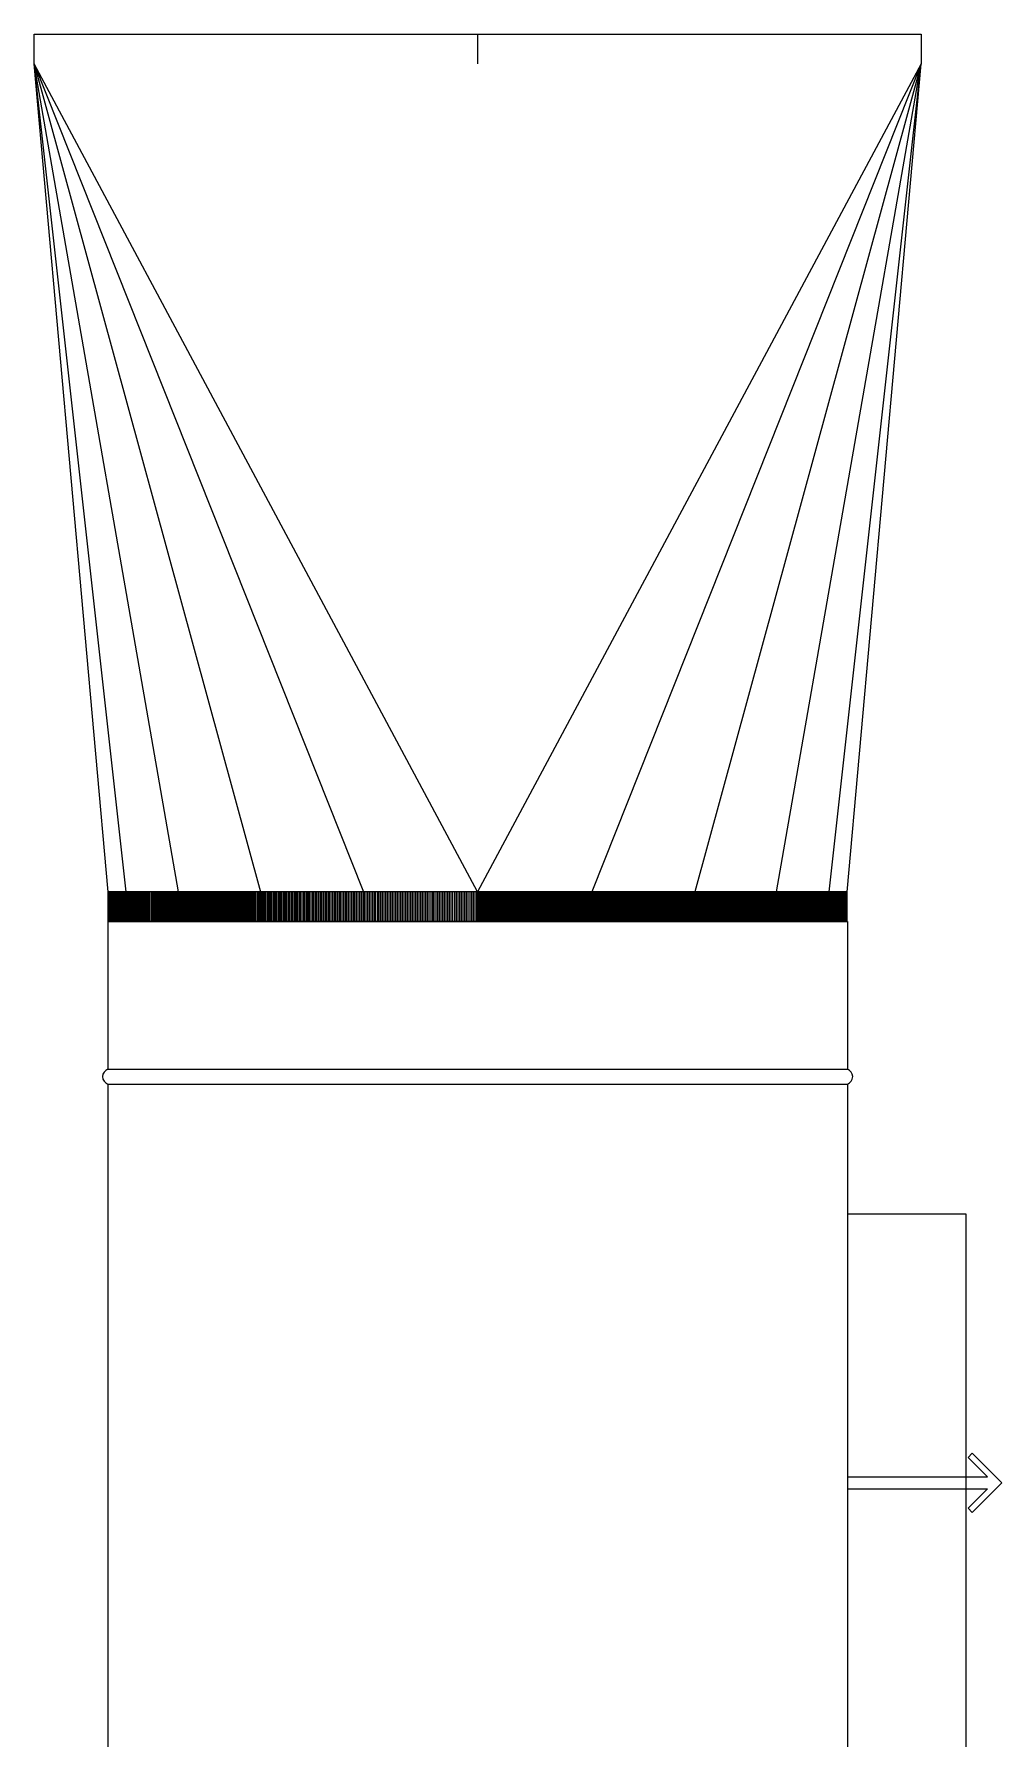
# Model space of a CAD drawing. Extents: x -57174 to 10055, y -18330 to 89882.
# Drawn here: x -36124 to -35796, y 71982 to 72559 of the extents above; entities that cross this region are included whole.
import ezdxf

# ---------------------------------------------------------------- set-up
doc = ezdxf.new("R2010")
doc.units = 0
doc.header["$LTSCALE"] = 50
doc.header["$MEASUREMENT"] = 0
doc.layers.get('0').update_dxf_attribs({"color": 8, "linetype": 'CONTINUOUS'})
doc.layers.add('CAV', color=150, linetype='CONTINUOUS')
doc.layers.add('SUPPLY', color=6, linetype='CONTINUOUS')

# ---------------------------------------------------------------- blocks, each defined once
blk = doc.blocks.new('CAV 250 DIA')
for p, q in [((0, 400), (0, 350)), ((0, 400), (250, 400)), ((250, 400), (250, 350)), ((0, 350), (250, 350)), ((0, 345), (0, 55)), ((0, 345), (250, 345)), ((250, 345), (250, 55)), ((250, 301.14), (290, 301.14)), ((290, 301.14), (290, 119.14)), ((290.79, 218.73), (292.2, 220.14)), ((292.2, 220.14), (302.2, 210.14)), ((290.79, 218.73), (297.37, 212.14)), ((250, 212.14), (297.37, 212.14)), ((250, 208.14), (297.37, 208.14)), ((297.37, 208.14), (290.79, 201.56)), ((302.2, 210.14), (292.2, 200.14)), ((290.79, 201.56), (292.2, 200.14)), ((250, 119.14), (290, 119.14)), ((0, 55), (250, 55)), ((0, 50), (0, 0)), ((0, 50), (250, 50)), ((0, 50), (250, 50)), ((250, 50), (250, 0)), ((0, 0), (250, 0))]:
    blk.add_line(p, q)
for centre, start, end in [((0.88, 347.5), 109.43656, 250.56344), ((249.12, 347.5), 289.43656, 70.56344), ((0.88, 52.5), 109.43656, 250.56344), ((249.12, 52.5), 289.43656, 70.56344)]:
    blk.add_arc(centre, 2.65, start, end)

msp = doc.modelspace()

# ---------------------------------------------------------------- linework, layer by layer
at = {"layer": 'SUPPLY', "lineweight": 0}
msp.add_line((-35848.78, 72258.83, 3560.88), (-36098.56, 72258.83, 3560.88), dxfattribs=at)
at = {"layer": 'SUPPLY', "lineweight": 0, "elevation": 3560.88, "flags": 128}
for points in [[(-35973.68, 72268.85), (-36123.56, 72548.81), (-36123.56, 72558.83), (-35823.77, 72558.83)], [(-35823.77, 72558.83), (-35823.77, 72548.81), (-35973.68, 72268.85)], [(-36074.71, 72268.85), (-36123.56, 72548.81), (-36012.25, 72268.85)], [(-36092.47, 72268.85), (-36123.56, 72548.81), (-36047.07, 72268.85)], [(-35848.78, 72268.85), (-36098.56, 72268.85), (-36123.56, 72548.81)], [(-35872.63, 72268.85), (-35823.77, 72548.81), (-35935.08, 72268.85)], [(-35854.86, 72268.85), (-35823.77, 72548.81), (-35900.26, 72268.85)], [(-35848.78, 72268.85), (-35823.77, 72548.81)], [(-36098.56, 72258.83), (-36098.56, 72268.85)], [(-36098.53, 72258.83), (-36098.53, 72268.85)], [(-36098.5, 72258.83), (-36098.5, 72268.85)], [(-36098.47, 72258.83), (-36098.47, 72268.85)], [(-36098.44, 72268.85), (-36098.44, 72258.83)], [(-36098.41, 72258.83), (-36098.41, 72268.85)], [(-36098.35, 72268.85), (-36098.35, 72258.83)], [(-36098.32, 72268.85), (-36098.32, 72258.83)], [(-36098.29, 72268.85), (-36098.29, 72258.83)], [(-36098.26, 72258.83), (-36098.26, 72268.85)], [(-36098.2, 72258.83), (-36098.2, 72268.85)], [(-36098.17, 72258.83), (-36098.17, 72268.85)], [(-36098.12, 72268.85), (-36098.12, 72258.83)], [(-36098.06, 72258.83), (-36098.06, 72268.85)], [(-36098.03, 72258.83), (-36098.03, 72268.85)], [(-36097.97, 72268.85), (-36097.97, 72258.83)], [(-36097.91, 72268.85), (-36097.91, 72258.83)], [(-36097.85, 72268.85), (-36097.85, 72258.83)], [(-36097.79, 72268.85), (-36097.79, 72258.83)], [(-36097.7, 72268.85), (-36097.7, 72258.83)], [(-36097.64, 72268.85), (-36097.64, 72258.83)], [(-36097.58, 72268.85), (-36097.58, 72258.83)], [(-36097.5, 72268.85), (-36097.5, 72258.83)], [(-36097.44, 72268.85), (-36097.44, 72258.83)], [(-36097.35, 72268.85), (-36097.35, 72258.83)], [(-36097.26, 72268.85), (-36097.26, 72258.83)], [(-36097.17, 72268.85), (-36097.17, 72258.83)], [(-36097.08, 72268.85), (-36097.08, 72258.83)], [(-36096.99, 72268.85), (-36096.99, 72258.83)], [(-36096.9, 72268.85), (-36096.9, 72258.83)], [(-36096.82, 72268.85), (-36096.82, 72258.83)], [(-36096.73, 72268.85), (-36096.73, 72258.83)], [(-36096.61, 72268.85), (-36096.61, 72258.83)], [(-36096.52, 72268.85), (-36096.52, 72258.83)], [(-36096.4, 72268.85), (-36096.4, 72258.83)], [(-36096.31, 72268.85), (-36096.31, 72258.83)], [(-36096.19, 72268.85), (-36096.19, 72258.83)], [(-36096.08, 72268.85), (-36096.08, 72258.83)], [(-36095.96, 72268.85), (-36095.96, 72258.83)], [(-36095.84, 72268.85), (-36095.84, 72258.83)], [(-36095.72, 72268.85), (-36095.72, 72258.83)], [(-36095.6, 72268.85), (-36095.6, 72258.83)], [(-36095.49, 72268.85), (-36095.49, 72258.83)], [(-36095.34, 72268.85), (-36095.34, 72258.83)], [(-36095.22, 72268.85), (-36095.22, 72258.83)], [(-36095.07, 72268.85), (-36095.07, 72258.83)], [(-36094.95, 72268.85), (-36094.95, 72258.83)], [(-36094.81, 72268.85), (-36094.81, 72258.83)], [(-36094.66, 72268.85), (-36094.66, 72258.83)], [(-36094.51, 72268.85), (-36094.51, 72258.83)], [(-36094.36, 72268.85), (-36094.36, 72258.83)], [(-36094.21, 72268.85), (-36094.21, 72258.83)], [(-36094.07, 72268.85), (-36094.07, 72258.83)], [(-36093.92, 72268.85), (-36093.92, 72258.83)], [(-36093.77, 72268.85), (-36093.77, 72258.83)], [(-36093.59, 72268.85), (-36093.59, 72258.83)], [(-36093.45, 72268.85), (-36093.45, 72258.83)], [(-36093.27, 72268.85), (-36093.27, 72258.83)], [(-36093.09, 72268.85), (-36093.09, 72258.83)], [(-36092.94, 72268.85), (-36092.94, 72258.83)], [(-36092.77, 72268.85), (-36092.77, 72258.83)], [(-36092.59, 72268.85), (-36092.59, 72258.83)], [(-36092.41, 72268.85), (-36092.41, 72258.83)], [(-36092.23, 72268.85), (-36092.23, 72258.83)], [(-36092.06, 72268.85), (-36092.06, 72258.83)], [(-36091.88, 72268.85), (-36091.88, 72258.83)], [(-36091.67, 72268.85), (-36091.67, 72258.83)], [(-36091.5, 72268.85), (-36091.5, 72258.83)], [(-36091.29, 72268.85), (-36091.29, 72258.83)], [(-36091.11, 72268.85), (-36091.11, 72258.83)], [(-36090.9, 72268.85), (-36090.9, 72258.83)], [(-36090.7, 72268.85), (-36090.7, 72258.83)], [(-36090.49, 72268.85), (-36090.49, 72258.83)], [(-36090.28, 72268.85), (-36090.28, 72258.83)], [(-36090.08, 72268.85), (-36090.08, 72258.83)], [(-36089.87, 72268.85), (-36089.87, 72258.83)], [(-36089.66, 72268.85), (-36089.66, 72258.83)], [(-36089.46, 72268.85), (-36089.46, 72258.83)], [(-36089.25, 72268.85), (-36089.25, 72258.83)], [(-36089.01, 72268.85), (-36089.01, 72258.83)], [(-36088.81, 72268.85), (-36088.81, 72258.83)], [(-36088.57, 72268.85), (-36088.57, 72258.83)], [(-36088.33, 72268.85), (-36088.33, 72258.83)], [(-36088.13, 72268.85), (-36088.13, 72258.83)], [(-36087.89, 72268.85), (-36087.89, 72258.83)], [(-36087.65, 72268.85), (-36087.65, 72258.83)], [(-36087.42, 72268.85), (-36087.42, 72258.83)], [(-36087.18, 72268.85), (-36087.18, 72258.83)], [(-36086.94, 72268.85), (-36086.94, 72258.83)], [(-36086.68, 72268.85), (-36086.68, 72258.83)], [(-36086.44, 72268.85), (-36086.44, 72258.83)], [(-36086.2, 72268.85), (-36086.2, 72258.83)], [(-36085.94, 72268.85), (-36085.94, 72258.83)], [(-36085.7, 72268.85), (-36085.7, 72258.83)], [(-36085.44, 72268.85), (-36085.44, 72258.83)], [(-36085.17, 72268.85), (-36085.17, 72258.83)], [(-36084.93, 72268.85), (-36084.93, 72258.83)], [(-36084.67, 72268.85), (-36084.67, 72258.83)], [(-36084.14, 72268.85), (-36084.14, 72258.83)], [(-36083.87, 72268.85), (-36083.87, 72258.83)], [(-36083.57, 72268.85), (-36083.57, 72258.83)], [(-36083.31, 72268.85), (-36083.31, 72258.83)], [(-36083.04, 72268.85), (-36083.04, 72258.83)], [(-36082.75, 72268.85), (-36082.75, 72258.83)], [(-36082.48, 72268.85), (-36082.48, 72258.83)], [(-36082.18, 72268.85), (-36082.18, 72258.83)], [(-36081.89, 72268.85), (-36081.89, 72258.83)], [(-36081.62, 72268.85), (-36081.62, 72258.83)], [(-36081.33, 72268.85), (-36081.33, 72258.83)], [(-36081.03, 72268.85), (-36081.03, 72258.83)], [(-36080.74, 72268.85), (-36080.74, 72258.83)], [(-36080.44, 72268.85), (-36080.44, 72258.83)], [(-36080.15, 72268.85), (-36080.15, 72258.83)], [(-36079.85, 72268.85), (-36079.85, 72258.83)], [(-36079.52, 72268.85), (-36079.52, 72258.83)], [(-36079.23, 72268.85), (-36079.23, 72258.83)], [(-36078.9, 72268.85), (-36078.9, 72258.83)], [(-36078.61, 72268.85), (-36078.61, 72258.83)], [(-36078.28, 72268.85), (-36078.28, 72258.83)], [(-36077.99, 72268.85), (-36077.99, 72258.83)], [(-36077.66, 72268.85), (-36077.66, 72258.83)], [(-36077.34, 72268.85), (-36077.34, 72258.83)], [(-36077.01, 72268.85), (-36077.01, 72258.83)], [(-36076.69, 72268.85), (-36076.69, 72258.83)], [(-36076.36, 72268.85), (-36076.36, 72258.83)], [(-36076.04, 72268.85), (-36076.04, 72258.83)], [(-36075.71, 72268.85), (-36075.71, 72258.83)], [(-36075.39, 72268.85), (-36075.39, 72258.83)], [(-36075.03, 72268.85), (-36075.03, 72258.83)], [(-36074.71, 72268.85), (-36074.71, 72258.83)], [(-36074.38, 72268.85), (-36074.38, 72258.83)], [(-36074.03, 72268.85), (-36074.03, 72258.83)], [(-36073.67, 72268.85), (-36073.67, 72258.83)], [(-36073.35, 72268.85), (-36073.35, 72258.83)], [(-36072.99, 72268.85), (-36072.99, 72258.83)], [(-36072.64, 72268.85), (-36072.64, 72258.83)], [(-36072.28, 72268.85), (-36072.28, 72258.83)], [(-36071.93, 72268.85), (-36071.93, 72258.83)], [(-36071.57, 72268.85), (-36071.57, 72258.83)], [(-36071.22, 72268.85), (-36071.22, 72258.83)], [(-36070.86, 72268.85), (-36070.86, 72258.83)], [(-36070.51, 72268.85), (-36070.51, 72258.83)], [(-36070.13, 72268.85), (-36070.13, 72258.83)], [(-36069.77, 72268.85), (-36069.77, 72258.83)], [(-36069.39, 72268.85), (-36069.39, 72258.83)], [(-36069.03, 72268.85), (-36069.03, 72258.83)], [(-36068.65, 72268.85), (-36068.65, 72258.83)], [(-36068.29, 72268.85), (-36068.29, 72258.83)], [(-36067.91, 72268.85), (-36067.91, 72258.83)], [(-36067.52, 72268.85), (-36067.52, 72258.83)], [(-36067.14, 72268.85), (-36067.14, 72258.83)], [(-36066.76, 72268.85), (-36066.76, 72258.83)], [(-36066.37, 72268.85), (-36066.37, 72258.83)], [(-36065.99, 72268.85), (-36065.99, 72258.83)], [(-36065.6, 72268.85), (-36065.6, 72258.83)], [(-36065.22, 72268.85), (-36065.22, 72258.83)], [(-36064.83, 72268.85), (-36064.83, 72258.83)], [(-36064.42, 72268.85), (-36064.42, 72258.83)], [(-36064.04, 72268.85), (-36064.04, 72258.83)], [(-36063.62, 72268.85), (-36063.62, 72258.83)], [(-36063.24, 72268.85), (-36063.24, 72258.83)], [(-36062.83, 72268.85), (-36062.83, 72258.83)], [(-36062.44, 72268.85), (-36062.44, 72258.83)], [(-36062.03, 72268.85), (-36062.03, 72258.83)], [(-36061.61, 72268.85), (-36061.61, 72258.83)], [(-36061.2, 72268.85), (-36061.2, 72258.83)], [(-36060.79, 72268.85), (-36060.79, 72258.83)], [(-36060.37, 72268.85), (-36060.37, 72258.83)], [(-36059.96, 72268.85), (-36059.96, 72258.83)], [(-36059.54, 72268.85), (-36059.54, 72258.83)], [(-36059.13, 72268.85), (-36059.13, 72258.83)], [(-36058.72, 72268.85), (-36058.72, 72258.83)], [(-36058.3, 72268.85), (-36058.3, 72258.83)], [(-36057.86, 72268.85), (-36057.86, 72258.83)], [(-36057.45, 72268.85), (-36057.45, 72258.83)], [(-36057, 72268.85), (-36057, 72258.83)], [(-36056.59, 72268.85), (-36056.59, 72258.83)], [(-36056.15, 72268.85), (-36056.15, 72258.83)], [(-36055.73, 72268.85), (-36055.73, 72258.83)], [(-36055.29, 72268.85), (-36055.29, 72258.83)], [(-36054.84, 72268.85), (-36054.84, 72258.83)], [(-36054.4, 72268.85), (-36054.4, 72258.83)], [(-36053.96, 72268.85), (-36053.96, 72258.83)], [(-36053.54, 72268.85), (-36053.54, 72258.83)], [(-36053.1, 72268.85), (-36053.1, 72258.83)], [(-36052.63, 72268.85), (-36052.63, 72258.83)], [(-36052.18, 72268.85), (-36052.18, 72258.83)], [(-36051.74, 72268.85), (-36051.74, 72258.83)], [(-36051.3, 72268.85), (-36051.3, 72258.83)], [(-36050.85, 72268.85), (-36050.85, 72258.83)], [(-36050.38, 72268.85), (-36050.38, 72258.83)], [(-36049.94, 72268.85), (-36049.94, 72258.83)], [(-36049.5, 72268.85), (-36049.5, 72258.83)], [(-36049.02, 72268.85), (-36049.02, 72258.83)], [(-36048.58, 72268.85), (-36048.58, 72258.83)], [(-36048.11, 72268.85), (-36048.11, 72258.83)], [(-36047.63, 72268.85), (-36047.63, 72258.83)], [(-36047.19, 72268.85), (-36047.19, 72258.83)], [(-36046.72, 72268.85), (-36046.72, 72258.83)], [(-36046.24, 72268.85), (-36046.24, 72258.83)], [(-36045.77, 72268.85), (-36045.77, 72258.83)], [(-36045.3, 72268.85), (-36045.3, 72258.83)], [(-36044.83, 72268.85), (-36044.83, 72258.83)], [(-36044.35, 72268.85), (-36044.35, 72258.83)], [(-36043.88, 72268.85), (-36043.88, 72258.83)], [(-36043.41, 72268.85), (-36043.41, 72258.83)], [(-36042.93, 72268.85), (-36042.93, 72258.83)], [(-36042.46, 72268.85), (-36042.46, 72258.83)], [(-36041.96, 72268.85), (-36041.96, 72258.83)], [(-36041.49, 72268.85), (-36041.49, 72258.83)], [(-36041.01, 72268.85), (-36041.01, 72258.83)], [(-36040.51, 72268.85), (-36040.51, 72258.83)], [(-36040.04, 72268.85), (-36040.04, 72258.83)], [(-36039.53, 72268.85), (-36039.53, 72258.83)], [(-36039.06, 72268.85), (-36039.06, 72258.83)], [(-36038.56, 72268.85), (-36038.56, 72258.83)], [(-36038.09, 72268.85), (-36038.09, 72258.83)], [(-36037.58, 72268.85), (-36037.58, 72258.83)], [(-36037.08, 72268.85), (-36037.08, 72258.83)], [(-36036.58, 72268.85), (-36036.58, 72258.83)], [(-36036.11, 72268.85), (-36036.11, 72258.83)], [(-36035.6, 72268.85), (-36035.6, 72258.83)], [(-36035.1, 72268.85), (-36035.1, 72258.83)], [(-36034.6, 72268.85), (-36034.6, 72258.83)], [(-36034.1, 72268.85), (-36034.1, 72258.83)], [(-36033.59, 72268.85), (-36033.59, 72258.83)], [(-36033.09, 72268.85), (-36033.09, 72258.83)], [(-36032.56, 72268.85), (-36032.56, 72258.83)], [(-36032.06, 72268.85), (-36032.06, 72258.83)], [(-36031.55, 72268.85), (-36031.55, 72258.83)], [(-36031.05, 72268.85), (-36031.05, 72258.83)], [(-36030.55, 72268.85), (-36030.55, 72258.83)], [(-36030.02, 72268.85), (-36030.02, 72258.83)], [(-36029.51, 72268.85), (-36029.51, 72258.83)], [(-36028.98, 72268.85), (-36028.98, 72258.83)], [(-36028.48, 72268.85), (-36028.48, 72258.83)], [(-36027.95, 72268.85), (-36027.95, 72258.83)], [(-36027.45, 72268.85), (-36027.45, 72258.83)], [(-36026.91, 72268.85), (-36026.91, 72258.83)], [(-36026.41, 72268.85), (-36026.41, 72258.83)], [(-36025.88, 72268.85), (-36025.88, 72258.83)], [(-36025.35, 72268.85), (-36025.35, 72258.83)], [(-36024.84, 72268.85), (-36024.84, 72258.83)], [(-36024.31, 72268.85), (-36024.31, 72258.83)], [(-36023.78, 72268.85), (-36023.78, 72258.83)], [(-36023.25, 72268.85), (-36023.25, 72258.83)], [(-36022.72, 72268.85), (-36022.72, 72258.83)], [(-36022.18, 72268.85), (-36022.18, 72258.83)], [(-36021.65, 72268.85), (-36021.65, 72258.83)], [(-36021.12, 72268.85), (-36021.12, 72258.83)], [(-36020.59, 72268.85), (-36020.59, 72258.83)], [(-36020.06, 72268.85), (-36020.06, 72258.83)], [(-36019.52, 72268.85), (-36019.52, 72258.83)], [(-36018.99, 72268.85), (-36018.99, 72258.83)], [(-36018.46, 72268.85), (-36018.46, 72258.83)], [(-36017.93, 72268.85), (-36017.93, 72258.83)], [(-36017.4, 72268.85), (-36017.4, 72258.83)], [(-36016.83, 72268.85), (-36016.83, 72258.83)], [(-36016.3, 72268.85), (-36016.3, 72258.83)], [(-36015.77, 72268.85), (-36015.77, 72258.83)], [(-36015.24, 72268.85), (-36015.24, 72258.83)], [(-36014.68, 72268.85), (-36014.68, 72258.83)], [(-36014.15, 72268.85), (-36014.15, 72258.83)], [(-36013.58, 72268.85), (-36013.58, 72258.83)], [(-36013.05, 72268.85), (-36013.05, 72258.83)], [(-36012.49, 72268.85), (-36012.49, 72258.83)], [(-36011.96, 72268.85), (-36011.96, 72258.83)], [(-36011.4, 72268.85), (-36011.4, 72258.83)], [(-36010.86, 72268.85), (-36010.86, 72258.83)], [(-36010.3, 72268.85), (-36010.3, 72258.83)], [(-36009.77, 72268.85), (-36009.77, 72258.83)], [(-36009.21, 72268.85), (-36009.21, 72258.83)], [(-36008.65, 72268.85), (-36008.65, 72258.83)], [(-36008.12, 72268.85), (-36008.12, 72258.83)], [(-36007.55, 72268.85), (-36007.55, 72258.83)], [(-36006.99, 72268.85), (-36006.99, 72258.83)], [(-36006.43, 72268.85), (-36006.43, 72258.83)], [(-36005.9, 72268.85), (-36005.9, 72258.83)], [(-36005.34, 72268.85), (-36005.34, 72258.83)], [(-36004.78, 72268.85), (-36004.78, 72258.83)], [(-36004.21, 72268.85), (-36004.21, 72258.83)], [(-36003.65, 72268.85), (-36003.65, 72258.83)], [(-36003.09, 72268.85), (-36003.09, 72258.83)], [(-36002.53, 72268.85), (-36002.53, 72258.83)], [(-36001.97, 72268.85), (-36001.97, 72258.83)], [(-36001.44, 72268.85), (-36001.44, 72258.83)], [(-36000.87, 72268.85), (-36000.87, 72258.83)], [(-36000.31, 72268.85), (-36000.31, 72258.83)], [(-35999.75, 72268.85), (-35999.75, 72258.83)], [(-35999.16, 72268.85), (-35999.16, 72258.83)], [(-35998.6, 72268.85), (-35998.6, 72258.83)], [(-35998.04, 72268.85), (-35998.04, 72258.83)], [(-35997.48, 72268.85), (-35997.48, 72258.83)], [(-35996.91, 72268.85), (-35996.91, 72258.83)], [(-35996.35, 72268.85), (-35996.35, 72258.83)], [(-35995.79, 72268.85), (-35995.79, 72258.83)], [(-35995.23, 72268.85), (-35995.23, 72258.83)], [(-35994.67, 72268.85), (-35994.67, 72258.83)], [(-35994.08, 72268.85), (-35994.08, 72258.83)], [(-35993.51, 72268.85), (-35993.51, 72258.83)], [(-35992.95, 72268.85), (-35992.95, 72258.83)], [(-35992.39, 72268.85), (-35992.39, 72258.83)], [(-35991.8, 72268.85), (-35991.8, 72258.83)], [(-35991.24, 72268.85), (-35991.24, 72258.83)], [(-35990.68, 72268.85), (-35990.68, 72258.83)], [(-35990.12, 72268.85), (-35990.12, 72258.83)], [(-35989.52, 72268.85), (-35989.52, 72258.83)], [(-35988.96, 72268.85), (-35988.96, 72258.83)], [(-35988.4, 72268.85), (-35988.4, 72258.83)], [(-35987.81, 72268.85), (-35987.81, 72258.83)], [(-35987.25, 72268.85), (-35987.25, 72258.83)], [(-35986.69, 72268.85), (-35986.69, 72258.83)], [(-35986.1, 72268.85), (-35986.1, 72258.83)], [(-35985.53, 72268.85), (-35985.53, 72258.83)], [(-35984.97, 72268.85), (-35984.97, 72258.83)], [(-35984.38, 72268.85), (-35984.38, 72258.83)], [(-35983.82, 72268.85), (-35983.82, 72258.83)], [(-35983.23, 72268.85), (-35983.23, 72258.83)], [(-35982.67, 72268.85), (-35982.67, 72258.83)], [(-35982.11, 72268.85), (-35982.11, 72258.83)], [(-35981.51, 72268.85), (-35981.51, 72258.83)], [(-35980.95, 72268.85), (-35980.95, 72258.83)], [(-35980.36, 72268.85), (-35980.36, 72258.83)], [(-35979.8, 72268.85), (-35979.8, 72258.83)], [(-35979.24, 72268.85), (-35979.24, 72258.83)], [(-35978.65, 72268.85), (-35978.65, 72258.83)], [(-35978.09, 72268.85), (-35978.09, 72258.83)], [(-35977.5, 72268.85), (-35977.5, 72258.83)], [(-35976.93, 72268.85), (-35976.93, 72258.83)], [(-35976.34, 72268.85), (-35976.34, 72258.83)], [(-35975.78, 72268.85), (-35975.78, 72258.83)], [(-35975.19, 72268.85), (-35975.19, 72258.83)], [(-35974.63, 72268.85), (-35974.63, 72258.83)], [(-35974.04, 72268.85), (-35974.04, 72258.83)], [(-35973.68, 72268.85), (-35973.68, 72258.83)], [(-35973.48, 72268.85), (-35973.48, 72258.83)], [(-35973.09, 72268.85), (-35973.09, 72258.83)], [(-35972.91, 72268.85), (-35972.91, 72258.83)], [(-35972.53, 72268.85), (-35972.53, 72258.83)], [(-35972.32, 72268.85), (-35972.32, 72258.83)], [(-35971.94, 72268.85), (-35971.94, 72258.83)], [(-35971.76, 72268.85), (-35971.76, 72258.83)], [(-35971.38, 72268.85), (-35971.38, 72258.83)], [(-35971.17, 72268.85), (-35971.17, 72258.83)], [(-35970.79, 72268.85), (-35970.79, 72258.83)], [(-35970.61, 72268.85), (-35970.61, 72258.83)], [(-35970.22, 72268.85), (-35970.22, 72258.83)], [(-35970.02, 72268.85), (-35970.02, 72258.83)], [(-35969.63, 72268.85), (-35969.63, 72258.83)], [(-35969.46, 72268.85), (-35969.46, 72258.83)], [(-35969.07, 72268.85), (-35969.07, 72258.83)], [(-35968.86, 72268.85), (-35968.86, 72258.83)], [(-35968.48, 72268.85), (-35968.48, 72258.83)], [(-35968.3, 72268.85), (-35968.3, 72258.83)], [(-35967.92, 72268.85), (-35967.92, 72258.83)], [(-35967.74, 72268.85), (-35967.74, 72258.83)], [(-35967.36, 72268.85), (-35967.36, 72258.83)], [(-35967.15, 72268.85), (-35967.15, 72258.83)], [(-35966.77, 72268.85), (-35966.77, 72258.83)], [(-35966.59, 72268.85), (-35966.59, 72258.83)], [(-35966.2, 72268.85), (-35966.2, 72258.83)], [(-35966, 72268.85), (-35966, 72258.83)], [(-35965.61, 72268.85), (-35965.61, 72258.83)], [(-35965.44, 72268.85), (-35965.44, 72258.83)], [(-35965.05, 72268.85), (-35965.05, 72258.83)], [(-35964.84, 72268.85), (-35964.84, 72258.83)], [(-35964.46, 72268.85), (-35964.46, 72258.83)], [(-35964.28, 72268.85), (-35964.28, 72258.83)], [(-35963.9, 72268.85), (-35963.9, 72258.83)], [(-35963.72, 72268.85), (-35963.72, 72258.83)], [(-35963.34, 72268.85), (-35963.34, 72258.83)], [(-35963.13, 72268.85), (-35963.13, 72258.83)], [(-35962.75, 72268.85), (-35962.75, 72258.83)], [(-35962.57, 72268.85), (-35962.57, 72258.83)], [(-35962.18, 72268.85), (-35962.18, 72258.83)], [(-35961.98, 72268.85), (-35961.98, 72258.83)], [(-35961.62, 72268.85), (-35961.62, 72258.83)], [(-35961.42, 72268.85), (-35961.42, 72258.83)], [(-35961.03, 72268.85), (-35961.03, 72258.83)], [(-35960.85, 72268.85), (-35960.85, 72258.83)], [(-35960.47, 72268.85), (-35960.47, 72258.83)], [(-35960.26, 72268.85), (-35960.26, 72258.83)], [(-35959.88, 72268.85), (-35959.88, 72258.83)], [(-35959.7, 72268.85), (-35959.7, 72258.83)], [(-35959.32, 72268.85), (-35959.32, 72258.83)], [(-35959.14, 72268.85), (-35959.14, 72258.83)], [(-35958.76, 72268.85), (-35958.76, 72258.83)], [(-35958.55, 72268.85), (-35958.55, 72258.83)], [(-35958.19, 72268.85), (-35958.19, 72258.83)], [(-35957.99, 72268.85), (-35957.99, 72258.83)], [(-35957.6, 72268.85), (-35957.6, 72258.83)], [(-35957.43, 72268.85), (-35957.43, 72258.83)], [(-35957.04, 72268.85), (-35957.04, 72258.83)], [(-35956.83, 72268.85), (-35956.83, 72258.83)], [(-35956.48, 72268.85), (-35956.48, 72258.83)], [(-35956.27, 72268.85), (-35956.27, 72258.83)], [(-35955.89, 72268.85), (-35955.89, 72258.83)], [(-35955.71, 72268.85), (-35955.71, 72258.83)], [(-35955.33, 72268.85), (-35955.33, 72258.83)], [(-35955.15, 72268.85), (-35955.15, 72258.83)], [(-35954.77, 72268.85), (-35954.77, 72258.83)], [(-35954.56, 72268.85), (-35954.56, 72258.83)], [(-35954.2, 72268.85), (-35954.2, 72258.83)], [(-35954, 72268.85), (-35954, 72258.83)], [(-35953.61, 72268.85), (-35953.61, 72258.83)], [(-35953.44, 72268.85), (-35953.44, 72258.83)], [(-35953.05, 72268.85), (-35953.05, 72258.83)], [(-35952.87, 72268.85), (-35952.87, 72258.83)], [(-35952.49, 72268.85), (-35952.49, 72258.83)], [(-35952.31, 72268.85), (-35952.31, 72258.83)], [(-35951.93, 72268.85), (-35951.93, 72258.83)], [(-35951.75, 72268.85), (-35951.75, 72258.83)], [(-35951.37, 72268.85), (-35951.37, 72258.83)], [(-35951.16, 72268.85), (-35951.16, 72258.83)], [(-35950.81, 72268.85), (-35950.81, 72258.83)], [(-35950.6, 72268.85), (-35950.6, 72258.83)], [(-35950.21, 72268.85), (-35950.21, 72258.83)], [(-35950.04, 72268.85), (-35950.04, 72258.83)], [(-35949.65, 72268.85), (-35949.65, 72258.83)], [(-35949.48, 72268.85), (-35949.48, 72258.83)], [(-35949.09, 72268.85), (-35949.09, 72258.83)], [(-35948.91, 72268.85), (-35948.91, 72258.83)], [(-35948.53, 72268.85), (-35948.53, 72258.83)], [(-35948.35, 72268.85), (-35948.35, 72258.83)], [(-35947.97, 72268.85), (-35947.97, 72258.83)], [(-35947.79, 72268.85), (-35947.79, 72258.83)], [(-35947.41, 72268.85), (-35947.41, 72258.83)], [(-35947.23, 72268.85), (-35947.23, 72258.83)], [(-35946.84, 72268.85), (-35946.84, 72258.83)], [(-35946.67, 72268.85), (-35946.67, 72258.83)], [(-35946.28, 72268.85), (-35946.28, 72258.83)], [(-35946.11, 72268.85), (-35946.11, 72258.83)], [(-35945.72, 72268.85), (-35945.72, 72258.83)], [(-35945.54, 72268.85), (-35945.54, 72258.83)], [(-35945.16, 72268.85), (-35945.16, 72258.83)], [(-35944.98, 72268.85), (-35944.98, 72258.83)], [(-35944.6, 72268.85), (-35944.6, 72258.83)], [(-35944.42, 72268.85), (-35944.42, 72258.83)], [(-35944.04, 72268.85), (-35944.04, 72258.83)], [(-35943.86, 72268.85), (-35943.86, 72258.83)], [(-35943.48, 72268.85), (-35943.48, 72258.83)], [(-35943.3, 72268.85), (-35943.3, 72258.83)], [(-35942.94, 72268.85), (-35942.94, 72258.83)], [(-35942.74, 72268.85), (-35942.74, 72258.83)], [(-35942.38, 72268.85), (-35942.38, 72258.83)], [(-35942.17, 72268.85), (-35942.17, 72258.83)], [(-35941.82, 72268.85), (-35941.82, 72258.83)], [(-35941.64, 72268.85), (-35941.64, 72258.83)], [(-35941.26, 72268.85), (-35941.26, 72258.83)], [(-35941.08, 72268.85), (-35941.08, 72258.83)], [(-35940.7, 72268.85), (-35940.7, 72258.83)], [(-35940.52, 72268.85), (-35940.52, 72258.83)], [(-35940.16, 72268.85), (-35940.16, 72258.83)], [(-35939.96, 72268.85), (-35939.96, 72258.83)], [(-35939.6, 72268.85), (-35939.6, 72258.83)], [(-35939.43, 72268.85), (-35939.43, 72258.83)], [(-35939.04, 72268.85), (-35939.04, 72258.83)], [(-35938.86, 72268.85), (-35938.86, 72258.83)], [(-35938.48, 72268.85), (-35938.48, 72258.83)], [(-35938.3, 72268.85), (-35938.3, 72258.83)], [(-35937.95, 72268.85), (-35937.95, 72258.83)], [(-35937.77, 72268.85), (-35937.77, 72258.83)], [(-35937.39, 72268.85), (-35937.39, 72258.83)], [(-35937.21, 72268.85), (-35937.21, 72258.83)], [(-35936.85, 72268.85), (-35936.85, 72258.83)], [(-35936.65, 72268.85), (-35936.65, 72258.83)], [(-35936.29, 72268.85), (-35936.29, 72258.83)], [(-35936.12, 72268.85), (-35936.12, 72258.83)], [(-35935.73, 72268.85), (-35935.73, 72258.83)], [(-35935.55, 72268.85), (-35935.55, 72258.83)], [(-35935.2, 72268.85), (-35935.2, 72258.83)], [(-35935.02, 72268.85), (-35935.02, 72258.83)], [(-35934.64, 72268.85), (-35934.64, 72258.83)], [(-35934.46, 72268.85), (-35934.46, 72258.83)], [(-35934.11, 72268.85), (-35934.11, 72258.83)], [(-35933.93, 72268.85), (-35933.93, 72258.83)], [(-35933.57, 72268.85), (-35933.57, 72258.83)], [(-35933.37, 72268.85), (-35933.37, 72258.83)], [(-35933.01, 72268.85), (-35933.01, 72258.83)], [(-35932.83, 72268.85), (-35932.83, 72258.83)], [(-35932.48, 72268.85), (-35932.48, 72258.83)], [(-35932.3, 72268.85), (-35932.3, 72258.83)], [(-35931.92, 72268.85), (-35931.92, 72258.83)], [(-35931.74, 72268.85), (-35931.74, 72258.83)], [(-35931.39, 72268.85), (-35931.39, 72258.83)], [(-35931.21, 72268.85), (-35931.21, 72258.83)], [(-35930.85, 72268.85), (-35930.85, 72258.83)], [(-35930.68, 72268.85), (-35930.68, 72258.83)], [(-35930.29, 72268.85), (-35930.29, 72258.83)], [(-35930.12, 72268.85), (-35930.12, 72258.83)], [(-35929.76, 72268.85), (-35929.76, 72258.83)], [(-35929.58, 72268.85), (-35929.58, 72258.83)], [(-35929.23, 72268.85), (-35929.23, 72258.83)], [(-35929.05, 72268.85), (-35929.05, 72258.83)], [(-35928.7, 72268.85), (-35928.7, 72258.83)], [(-35928.52, 72268.85), (-35928.52, 72258.83)], [(-35928.16, 72268.85), (-35928.16, 72258.83)], [(-35927.99, 72268.85), (-35927.99, 72258.83)], [(-35927.63, 72268.85), (-35927.63, 72258.83)], [(-35927.46, 72268.85), (-35927.46, 72258.83)], [(-35927.1, 72268.85), (-35927.1, 72258.83)], [(-35926.92, 72268.85), (-35926.92, 72258.83)], [(-35926.57, 72268.85), (-35926.57, 72258.83)], [(-35926.39, 72268.85), (-35926.39, 72258.83)], [(-35926.04, 72268.85), (-35926.04, 72258.83)], [(-35925.86, 72268.85), (-35925.86, 72258.83)], [(-35925.5, 72268.85), (-35925.5, 72258.83)], [(-35925.33, 72268.85), (-35925.33, 72258.83)], [(-35924.97, 72268.85), (-35924.97, 72258.83)], [(-35924.8, 72268.85), (-35924.8, 72258.83)], [(-35924.44, 72268.85), (-35924.44, 72258.83)], [(-35924.26, 72268.85), (-35924.26, 72258.83)], [(-35923.91, 72268.85), (-35923.91, 72258.83)], [(-35923.73, 72268.85), (-35923.73, 72258.83)], [(-35923.38, 72268.85), (-35923.38, 72258.83)], [(-35923.2, 72268.85), (-35923.2, 72258.83)], [(-35922.84, 72268.85), (-35922.84, 72258.83)], [(-35922.67, 72268.85), (-35922.67, 72258.83)], [(-35922.34, 72268.85), (-35922.34, 72258.83)], [(-35922.16, 72268.85), (-35922.16, 72258.83)], [(-35921.81, 72268.85), (-35921.81, 72258.83)], [(-35921.63, 72268.85), (-35921.63, 72258.83)], [(-35921.28, 72268.85), (-35921.28, 72258.83)], [(-35921.1, 72268.85), (-35921.1, 72258.83)], [(-35920.75, 72268.85), (-35920.75, 72258.83)], [(-35920.6, 72268.85), (-35920.6, 72258.83)], [(-35920.24, 72268.85), (-35920.24, 72258.83)], [(-35920.07, 72268.85), (-35920.07, 72258.83)], [(-35919.71, 72268.85), (-35919.71, 72258.83)], [(-35919.53, 72268.85), (-35919.53, 72258.83)], [(-35919.21, 72268.85), (-35919.21, 72258.83)], [(-35919.03, 72268.85), (-35919.03, 72258.83)], [(-35918.68, 72268.85), (-35918.68, 72258.83)], [(-35918.5, 72268.85), (-35918.5, 72258.83)], [(-35918.17, 72268.85), (-35918.17, 72258.83)], [(-35918, 72268.85), (-35918, 72258.83)], [(-35917.64, 72268.85), (-35917.64, 72258.83)], [(-35917.5, 72268.85), (-35917.5, 72258.83)], [(-35917.14, 72268.85), (-35917.14, 72258.83)], [(-35916.96, 72268.85), (-35916.96, 72258.83)], [(-35916.64, 72268.85), (-35916.64, 72258.83)], [(-35916.46, 72268.85), (-35916.46, 72258.83)], [(-35916.11, 72268.85), (-35916.11, 72258.83)], [(-35915.96, 72268.85), (-35915.96, 72258.83)], [(-35915.6, 72268.85), (-35915.6, 72258.83)], [(-35915.43, 72268.85), (-35915.43, 72258.83)], [(-35915.1, 72268.85), (-35915.1, 72258.83)], [(-35914.92, 72268.85), (-35914.92, 72258.83)], [(-35914.6, 72268.85), (-35914.6, 72258.83)], [(-35914.42, 72268.85), (-35914.42, 72258.83)], [(-35914.1, 72268.85), (-35914.1, 72258.83)], [(-35913.92, 72268.85), (-35913.92, 72258.83)], [(-35913.59, 72268.85), (-35913.59, 72258.83)], [(-35913.42, 72268.85), (-35913.42, 72258.83)], [(-35913.09, 72268.85), (-35913.09, 72258.83)], [(-35912.91, 72268.85), (-35912.91, 72258.83)], [(-35912.59, 72268.85), (-35912.59, 72258.83)], [(-35912.41, 72268.85), (-35912.41, 72258.83)], [(-35912.09, 72268.85), (-35912.09, 72258.83)], [(-35911.91, 72268.85), (-35911.91, 72258.83)], [(-35911.58, 72268.85), (-35911.58, 72258.83)], [(-35911.41, 72268.85), (-35911.41, 72258.83)], [(-35911.08, 72268.85), (-35911.08, 72258.83)], [(-35910.9, 72268.85), (-35910.9, 72258.83)], [(-35910.58, 72268.85), (-35910.58, 72258.83)], [(-35910.4, 72268.85), (-35910.4, 72258.83)], [(-35910.08, 72268.85), (-35910.08, 72258.83)], [(-35909.93, 72268.85), (-35909.93, 72258.83)], [(-35909.6, 72268.85), (-35909.6, 72258.83)], [(-35909.43, 72268.85), (-35909.43, 72258.83)], [(-35909.1, 72268.85), (-35909.1, 72258.83)], [(-35908.92, 72268.85), (-35908.92, 72258.83)], [(-35908.6, 72268.85), (-35908.6, 72258.83)], [(-35908.45, 72268.85), (-35908.45, 72258.83)], [(-35908.13, 72268.85), (-35908.13, 72258.83)], [(-35907.95, 72268.85), (-35907.95, 72258.83)], [(-35907.62, 72268.85), (-35907.62, 72258.83)], [(-35907.48, 72268.85), (-35907.48, 72258.83)], [(-35907.15, 72268.85), (-35907.15, 72258.83)], [(-35906.97, 72268.85), (-35906.97, 72258.83)], [(-35906.65, 72268.85), (-35906.65, 72258.83)], [(-35906.5, 72268.85), (-35906.5, 72258.83)], [(-35906.17, 72268.85), (-35906.17, 72258.83)], [(-35906, 72268.85), (-35906, 72258.83)], [(-35905.67, 72268.85), (-35905.67, 72258.83)], [(-35905.52, 72268.85), (-35905.52, 72258.83)], [(-35905.2, 72268.85), (-35905.2, 72258.83)], [(-35905.05, 72268.85), (-35905.05, 72258.83)], [(-35904.73, 72268.85), (-35904.73, 72258.83)], [(-35904.55, 72268.85), (-35904.55, 72258.83)], [(-35904.25, 72268.85), (-35904.25, 72258.83)], [(-35904.08, 72268.85), (-35904.08, 72258.83)], [(-35903.78, 72268.85), (-35903.78, 72258.83)], [(-35903.6, 72268.85), (-35903.6, 72258.83)], [(-35903.28, 72268.85), (-35903.28, 72258.83)], [(-35903.13, 72268.85), (-35903.13, 72258.83)], [(-35902.81, 72268.85), (-35902.81, 72258.83)], [(-35902.66, 72268.85), (-35902.66, 72258.83)], [(-35902.33, 72268.85), (-35902.33, 72258.83)], [(-35902.18, 72268.85), (-35902.18, 72258.83)], [(-35901.86, 72268.85), (-35901.86, 72258.83)], [(-35901.71, 72268.85), (-35901.71, 72258.83)], [(-35901.42, 72268.85), (-35901.42, 72258.83)], [(-35901.24, 72268.85), (-35901.24, 72258.83)], [(-35900.94, 72268.85), (-35900.94, 72258.83)], [(-35900.77, 72268.85), (-35900.77, 72258.83)], [(-35900.47, 72268.85), (-35900.47, 72258.83)], [(-35900.32, 72268.85), (-35900.32, 72258.83)], [(-35900, 72268.85), (-35900, 72258.83)], [(-35899.85, 72268.85), (-35899.85, 72258.83)], [(-35899.52, 72268.85), (-35899.52, 72258.83)], [(-35899.38, 72268.85), (-35899.38, 72258.83)], [(-35899.08, 72268.85), (-35899.08, 72258.83)], [(-35898.93, 72268.85), (-35898.93, 72258.83)], [(-35898.61, 72268.85), (-35898.61, 72258.83)], [(-35898.46, 72268.85), (-35898.46, 72258.83)], [(-35898.16, 72268.85), (-35898.16, 72258.83)], [(-35898.02, 72268.85), (-35898.02, 72258.83)], [(-35897.69, 72268.85), (-35897.69, 72258.83)], [(-35897.54, 72268.85), (-35897.54, 72258.83)], [(-35897.25, 72268.85), (-35897.25, 72258.83)], [(-35897.1, 72268.85), (-35897.1, 72258.83)], [(-35896.78, 72268.85), (-35896.78, 72258.83)], [(-35896.63, 72268.85), (-35896.63, 72258.83)], [(-35896.33, 72268.85), (-35896.33, 72258.83)], [(-35896.18, 72268.85), (-35896.18, 72258.83)], [(-35895.89, 72268.85), (-35895.89, 72258.83)], [(-35895.74, 72268.85), (-35895.74, 72258.83)], [(-35895.45, 72268.85), (-35895.45, 72258.83)], [(-35895.3, 72268.85), (-35895.3, 72258.83)], [(-35895, 72268.85), (-35895, 72258.83)], [(-35894.85, 72268.85), (-35894.85, 72258.83)], [(-35894.56, 72268.85), (-35894.56, 72258.83)], [(-35894.38, 72268.85), (-35894.38, 72258.83)], [(-35894.09, 72268.85), (-35894.09, 72258.83)], [(-35893.94, 72268.85), (-35893.94, 72258.83)], [(-35893.67, 72268.85), (-35893.67, 72258.83)], [(-35893.52, 72268.85), (-35893.52, 72258.83)], [(-35893.23, 72268.85), (-35893.23, 72258.83)], [(-35893.08, 72268.85), (-35893.08, 72258.83)], [(-35892.79, 72268.85), (-35892.79, 72258.83)], [(-35892.64, 72268.85), (-35892.64, 72258.83)], [(-35892.34, 72268.85), (-35892.34, 72258.83)], [(-35892.19, 72268.85), (-35892.19, 72258.83)], [(-35891.9, 72268.85), (-35891.9, 72258.83)], [(-35891.75, 72268.85), (-35891.75, 72258.83)], [(-35891.49, 72268.85), (-35891.49, 72258.83)], [(-35891.34, 72268.85), (-35891.34, 72258.83)], [(-35891.04, 72268.85), (-35891.04, 72258.83)], [(-35890.89, 72268.85), (-35890.89, 72258.83)], [(-35890.6, 72268.85), (-35890.6, 72258.83)], [(-35890.48, 72268.85), (-35890.48, 72258.83)], [(-35890.18, 72268.85), (-35890.18, 72258.83)], [(-35890.04, 72268.85), (-35890.04, 72258.83)], [(-35889.74, 72268.85), (-35889.74, 72258.83)], [(-35889.62, 72268.85), (-35889.62, 72258.83)], [(-35889.33, 72268.85), (-35889.33, 72258.83)], [(-35889.18, 72268.85), (-35889.18, 72258.83)], [(-35888.91, 72268.85), (-35888.91, 72258.83)], [(-35888.77, 72268.85), (-35888.77, 72258.83)], [(-35888.47, 72268.85), (-35888.47, 72258.83)], [(-35888.35, 72268.85), (-35888.35, 72258.83)], [(-35888.06, 72268.85), (-35888.06, 72258.83)], [(-35887.94, 72268.85), (-35887.94, 72258.83)], [(-35887.64, 72268.85), (-35887.64, 72258.83)], [(-35887.5, 72268.85), (-35887.5, 72258.83)], [(-35887.23, 72268.85), (-35887.23, 72258.83)], [(-35887.08, 72268.85), (-35887.08, 72258.83)], [(-35886.82, 72268.85), (-35886.82, 72258.83)], [(-35886.67, 72268.85), (-35886.67, 72258.83)], [(-35886.4, 72268.85), (-35886.4, 72258.83)], [(-35886.25, 72268.85), (-35886.25, 72258.83)], [(-35885.99, 72268.85), (-35885.99, 72258.83)], [(-35885.87, 72268.85), (-35885.87, 72258.83)], [(-35885.57, 72268.85), (-35885.57, 72258.83)], [(-35885.46, 72268.85), (-35885.46, 72258.83)], [(-35885.19, 72268.85), (-35885.19, 72258.83)], [(-35885.04, 72268.85), (-35885.04, 72258.83)], [(-35884.78, 72268.85), (-35884.78, 72258.83)], [(-35884.63, 72268.85), (-35884.63, 72258.83)], [(-35884.36, 72268.85), (-35884.36, 72258.83)], [(-35884.24, 72268.85), (-35884.24, 72258.83)], [(-35883.98, 72268.85), (-35883.98, 72258.83)], [(-35883.83, 72268.85), (-35883.83, 72258.83)], [(-35883.56, 72268.85), (-35883.56, 72258.83)], [(-35883.45, 72268.85), (-35883.45, 72258.83)], [(-35883.18, 72268.85), (-35883.18, 72258.83)], [(-35883.03, 72268.85), (-35883.03, 72258.83)], [(-35882.77, 72268.85), (-35882.77, 72258.83)], [(-35882.65, 72268.85), (-35882.65, 72258.83)], [(-35882.38, 72268.85), (-35882.38, 72258.83)], [(-35882.26, 72268.85), (-35882.26, 72258.83)], [(-35882, 72268.85), (-35882, 72258.83)], [(-35881.85, 72268.85), (-35881.85, 72258.83)], [(-35881.61, 72268.85), (-35881.61, 72258.83)], [(-35881.47, 72268.85), (-35881.47, 72258.83)], [(-35881.2, 72268.85), (-35881.2, 72258.83)], [(-35881.08, 72268.85), (-35881.08, 72258.83)], [(-35880.82, 72268.85), (-35880.82, 72258.83)], [(-35880.7, 72268.85), (-35880.7, 72258.83)], [(-35880.43, 72268.85), (-35880.43, 72258.83)], [(-35880.31, 72268.85), (-35880.31, 72258.83)], [(-35880.08, 72268.85), (-35880.08, 72258.83)], [(-35879.93, 72268.85), (-35879.93, 72258.83)], [(-35879.69, 72268.85), (-35879.69, 72258.83)], [(-35879.54, 72268.85), (-35879.54, 72258.83)], [(-35879.31, 72268.85), (-35879.31, 72258.83)], [(-35879.19, 72268.85), (-35879.19, 72258.83)], [(-35878.92, 72268.85), (-35878.92, 72258.83)], [(-35878.81, 72268.85), (-35878.81, 72258.83)], [(-35878.57, 72268.85), (-35878.57, 72258.83)], [(-35878.42, 72268.85), (-35878.42, 72258.83)], [(-35878.18, 72268.85), (-35878.18, 72258.83)], [(-35878.07, 72268.85), (-35878.07, 72258.83)], [(-35877.8, 72268.85), (-35877.8, 72258.83)], [(-35877.68, 72268.85), (-35877.68, 72258.83)], [(-35877.45, 72268.85), (-35877.45, 72258.83)], [(-35877.33, 72268.85), (-35877.33, 72258.83)], [(-35877.09, 72268.85), (-35877.09, 72258.83)], [(-35876.97, 72268.85), (-35876.97, 72258.83)], [(-35876.71, 72268.85), (-35876.71, 72258.83)], [(-35876.59, 72268.85), (-35876.59, 72258.83)], [(-35876.35, 72268.85), (-35876.35, 72258.83)], [(-35876.23, 72268.85), (-35876.23, 72258.83)], [(-35876, 72268.85), (-35876, 72258.83)], [(-35875.88, 72268.85), (-35875.88, 72258.83)], [(-35875.64, 72268.85), (-35875.64, 72258.83)], [(-35875.52, 72268.85), (-35875.52, 72258.83)], [(-35875.29, 72268.85), (-35875.29, 72258.83)], [(-35875.17, 72268.85), (-35875.17, 72258.83)], [(-35874.93, 72268.85), (-35874.93, 72258.83)], [(-35874.82, 72268.85), (-35874.82, 72258.83)], [(-35874.58, 72268.85), (-35874.58, 72258.83)], [(-35874.46, 72268.85), (-35874.46, 72258.83)], [(-35874.22, 72268.85), (-35874.22, 72258.83)], [(-35874.11, 72268.85), (-35874.11, 72258.83)], [(-35873.87, 72268.85), (-35873.87, 72258.83)], [(-35873.78, 72268.85), (-35873.78, 72258.83)], [(-35873.54, 72268.85), (-35873.54, 72258.83)], [(-35873.43, 72268.85), (-35873.43, 72258.83)], [(-35873.19, 72268.85), (-35873.19, 72258.83)], [(-35873.07, 72268.85), (-35873.07, 72258.83)], [(-35872.86, 72268.85), (-35872.86, 72258.83)], [(-35872.75, 72268.85), (-35872.75, 72258.83)], [(-35872.51, 72268.85), (-35872.51, 72258.83)], [(-35872.39, 72268.85), (-35872.39, 72258.83)], [(-35872.18, 72268.85), (-35872.18, 72258.83)], [(-35872.07, 72268.85), (-35872.07, 72258.83)], [(-35871.86, 72268.85), (-35871.86, 72258.83)], [(-35871.74, 72268.85), (-35871.74, 72258.83)], [(-35871.5, 72268.85), (-35871.5, 72258.83)], [(-35871.42, 72268.85), (-35871.42, 72258.83)], [(-35871.18, 72268.85), (-35871.18, 72258.83)], [(-35871.06, 72268.85), (-35871.06, 72258.83)], [(-35870.85, 72268.85), (-35870.85, 72258.83)], [(-35870.74, 72268.85), (-35870.74, 72258.83)], [(-35870.53, 72268.85), (-35870.53, 72258.83)], [(-35870.41, 72268.85), (-35870.41, 72258.83)], [(-35870.2, 72268.85), (-35870.2, 72258.83)], [(-35870.09, 72268.85), (-35870.09, 72258.83)], [(-35869.88, 72268.85), (-35869.88, 72258.83)], [(-35869.79, 72268.85), (-35869.79, 72258.83)], [(-35869.55, 72268.85), (-35869.55, 72258.83)], [(-35869.47, 72268.85), (-35869.47, 72258.83)], [(-35869.26, 72268.85), (-35869.26, 72258.83)], [(-35869.14, 72268.85), (-35869.14, 72258.83)], [(-35868.93, 72268.85), (-35868.93, 72258.83)], [(-35868.84, 72268.85), (-35868.84, 72258.83)], [(-35868.64, 72268.85), (-35868.64, 72258.83)], [(-35868.52, 72268.85), (-35868.52, 72258.83)], [(-35868.31, 72268.85), (-35868.31, 72258.83)], [(-35868.22, 72268.85), (-35868.22, 72258.83)], [(-35868.02, 72268.85), (-35868.02, 72258.83)], [(-35867.9, 72268.85), (-35867.9, 72258.83)], [(-35867.69, 72268.85), (-35867.69, 72258.83)], [(-35867.6, 72268.85), (-35867.6, 72258.83)], [(-35867.4, 72268.85), (-35867.4, 72258.83)], [(-35867.31, 72268.85), (-35867.31, 72258.83)], [(-35867.1, 72268.85), (-35867.1, 72258.83)], [(-35866.98, 72268.85), (-35866.98, 72258.83)], [(-35866.81, 72268.85), (-35866.81, 72258.83)], [(-35866.69, 72268.85), (-35866.69, 72258.83)], [(-35866.51, 72268.85), (-35866.51, 72258.83)], [(-35866.39, 72268.85), (-35866.39, 72258.83)], [(-35866.21, 72268.85), (-35866.21, 72258.83)], [(-35866.1, 72268.85), (-35866.1, 72258.83)], [(-35865.92, 72268.85), (-35865.92, 72258.83)], [(-35865.83, 72268.85), (-35865.83, 72258.83)], [(-35865.62, 72268.85), (-35865.62, 72258.83)], [(-35865.53, 72268.85), (-35865.53, 72258.83)], [(-35865.33, 72268.85), (-35865.33, 72258.83)], [(-35865.24, 72268.85), (-35865.24, 72258.83)], [(-35865.06, 72268.85), (-35865.06, 72258.83)], [(-35864.94, 72268.85), (-35864.94, 72258.83)], [(-35864.77, 72268.85), (-35864.77, 72258.83)], [(-35864.68, 72268.85), (-35864.68, 72258.83)], [(-35864.5, 72268.85), (-35864.5, 72258.83)], [(-35864.38, 72268.85), (-35864.38, 72258.83)], [(-35864.2, 72268.85), (-35864.2, 72258.83)], [(-35864.12, 72268.85), (-35864.12, 72258.83)], [(-35863.94, 72268.85), (-35863.94, 72258.83)], [(-35863.85, 72268.85), (-35863.85, 72258.83)], [(-35863.67, 72268.85), (-35863.67, 72258.83)], [(-35863.58, 72268.85), (-35863.58, 72258.83)], [(-35863.38, 72268.85), (-35863.38, 72258.83)], [(-35863.29, 72268.85), (-35863.29, 72258.83)], [(-35863.11, 72268.85), (-35863.11, 72258.83)], [(-35863.02, 72268.85), (-35863.02, 72258.83)], [(-35862.84, 72268.85), (-35862.84, 72258.83)], [(-35862.76, 72268.85), (-35862.76, 72258.83)], [(-35862.58, 72268.85), (-35862.58, 72258.83)], [(-35862.49, 72268.85), (-35862.49, 72258.83)], [(-35862.34, 72268.85), (-35862.34, 72258.83)], [(-35862.25, 72268.85), (-35862.25, 72258.83)], [(-35862.08, 72268.85), (-35862.08, 72258.83)], [(-35861.99, 72268.85), (-35861.99, 72258.83)], [(-35861.81, 72268.85), (-35861.81, 72258.83)], [(-35861.72, 72268.85), (-35861.72, 72258.83)], [(-35861.54, 72268.85), (-35861.54, 72258.83)], [(-35861.49, 72268.85), (-35861.49, 72258.83)], [(-35861.31, 72268.85), (-35861.31, 72258.83)], [(-35861.22, 72268.85), (-35861.22, 72258.83)], [(-35861.04, 72268.85), (-35861.04, 72258.83)], [(-35860.98, 72268.85), (-35860.98, 72258.83)], [(-35860.81, 72268.85), (-35860.81, 72258.83)], [(-35860.72, 72268.85), (-35860.72, 72258.83)], [(-35860.57, 72268.85), (-35860.57, 72258.83)], [(-35860.48, 72268.85), (-35860.48, 72258.83)], [(-35860.33, 72268.85), (-35860.33, 72258.83)], [(-35860.24, 72268.85), (-35860.24, 72258.83)], [(-35860.07, 72268.85), (-35860.07, 72258.83)], [(-35860.01, 72268.85), (-35860.01, 72258.83)], [(-35859.83, 72268.85), (-35859.83, 72258.83)], [(-35859.77, 72268.85), (-35859.77, 72258.83)], [(-35859.59, 72268.85), (-35859.59, 72258.83)], [(-35859.53, 72268.85), (-35859.53, 72258.83)], [(-35859.39, 72268.85), (-35859.39, 72258.83)], [(-35859.3, 72268.85), (-35859.3, 72258.83)], [(-35859.15, 72268.85), (-35859.15, 72258.83)], [(-35859.06, 72268.85), (-35859.06, 72258.83)], [(-35858.91, 72268.85), (-35858.91, 72258.83)], [(-35858.83, 72268.85), (-35858.83, 72258.83)], [(-35858.68, 72268.85), (-35858.68, 72258.83)], [(-35858.62, 72268.85), (-35858.62, 72258.83)], [(-35858.47, 72268.85), (-35858.47, 72258.83)], [(-35858.38, 72268.85), (-35858.38, 72258.83)], [(-35858.23, 72268.85), (-35858.23, 72258.83)], [(-35858.17, 72268.85), (-35858.17, 72258.83)], [(-35858.03, 72268.85), (-35858.03, 72258.83)], [(-35857.94, 72268.85), (-35857.94, 72258.83)], [(-35857.82, 72268.85), (-35857.82, 72258.83)], [(-35857.73, 72268.85), (-35857.73, 72258.83)], [(-35857.58, 72268.85), (-35857.58, 72258.83)], [(-35857.52, 72268.85), (-35857.52, 72258.83)], [(-35857.38, 72268.85), (-35857.38, 72258.83)], [(-35857.32, 72268.85), (-35857.32, 72258.83)], [(-35857.17, 72268.85), (-35857.17, 72258.83)], [(-35857.11, 72268.85), (-35857.11, 72258.83)], [(-35856.96, 72268.85), (-35856.96, 72258.83)], [(-35856.9, 72268.85), (-35856.9, 72258.83)], [(-35856.76, 72268.85), (-35856.76, 72258.83)], [(-35856.7, 72268.85), (-35856.7, 72258.83)], [(-35856.55, 72268.85), (-35856.55, 72258.83)], [(-35856.49, 72268.85), (-35856.49, 72258.83)], [(-35856.37, 72268.85), (-35856.37, 72258.83)], [(-35856.31, 72268.85), (-35856.31, 72258.83)], [(-35856.16, 72268.85), (-35856.16, 72258.83)], [(-35856.11, 72268.85), (-35856.11, 72258.83)], [(-35855.99, 72268.85), (-35855.99, 72258.83)], [(-35855.9, 72268.85), (-35855.9, 72258.83)], [(-35855.78, 72268.85), (-35855.78, 72258.83)], [(-35855.72, 72268.85), (-35855.72, 72258.83)], [(-35855.6, 72268.85), (-35855.6, 72258.83)], [(-35855.54, 72268.85), (-35855.54, 72258.83)], [(-35855.4, 72268.85), (-35855.4, 72258.83)], [(-35855.34, 72268.85), (-35855.34, 72258.83)], [(-35855.22, 72268.85), (-35855.22, 72258.83)], [(-35855.16, 72268.85), (-35855.16, 72258.83)], [(-35855.04, 72268.85), (-35855.04, 72258.83)], [(-35854.98, 72268.85), (-35854.98, 72258.83)], [(-35854.86, 72268.85), (-35854.86, 72258.83)], [(-35854.81, 72268.85), (-35854.81, 72258.83)], [(-35854.69, 72268.85), (-35854.69, 72258.83)], [(-35854.63, 72268.85), (-35854.63, 72258.83)], [(-35854.51, 72268.85), (-35854.51, 72258.83)], [(-35854.45, 72268.85), (-35854.45, 72258.83)], [(-35854.33, 72268.85), (-35854.33, 72258.83)], [(-35854.27, 72268.85), (-35854.27, 72258.83)], [(-35854.18, 72268.85), (-35854.18, 72258.83)], [(-35854.13, 72268.85), (-35854.13, 72258.83)], [(-35854.01, 72268.85), (-35854.01, 72258.83)], [(-35853.95, 72268.85), (-35853.95, 72258.83)], [(-35853.83, 72268.85), (-35853.83, 72258.83)], [(-35853.8, 72268.85), (-35853.8, 72258.83)], [(-35853.68, 72268.85), (-35853.68, 72258.83)], [(-35853.62, 72268.85), (-35853.62, 72258.83)], [(-35853.53, 72268.85), (-35853.53, 72258.83)], [(-35853.48, 72268.85), (-35853.48, 72258.83)], [(-35853.36, 72268.85), (-35853.36, 72258.83)], [(-35853.33, 72268.85), (-35853.33, 72258.83)], [(-35853.21, 72268.85), (-35853.21, 72258.83)], [(-35853.15, 72268.85), (-35853.15, 72258.83)], [(-35853.06, 72268.85), (-35853.06, 72258.83)], [(-35853, 72268.85), (-35853, 72258.83)], [(-35852.91, 72268.85), (-35852.91, 72258.83)], [(-35852.85, 72268.85), (-35852.85, 72258.83)], [(-35852.77, 72268.85), (-35852.77, 72258.83)], [(-35852.74, 72268.85), (-35852.74, 72258.83)], [(-35852.62, 72268.85), (-35852.62, 72258.83)], [(-35852.59, 72268.85), (-35852.59, 72258.83)], [(-35852.5, 72268.85), (-35852.5, 72258.83)], [(-35852.44, 72268.85), (-35852.44, 72258.83)], [(-35852.35, 72268.85), (-35852.35, 72258.83)], [(-35852.29, 72268.85), (-35852.29, 72258.83)], [(-35852.2, 72268.85), (-35852.2, 72258.83)], [(-35852.17, 72268.85), (-35852.17, 72258.83)], [(-35852.09, 72268.85), (-35852.09, 72258.83)], [(-35852.03, 72268.85), (-35852.03, 72258.83)], [(-35851.94, 72268.85), (-35851.94, 72258.83)], [(-35851.91, 72268.85), (-35851.91, 72258.83)], [(-35851.82, 72268.85), (-35851.82, 72258.83)], [(-35851.79, 72268.85), (-35851.79, 72258.83)], [(-35851.7, 72268.85), (-35851.7, 72258.83)], [(-35851.64, 72268.85), (-35851.64, 72258.83)], [(-35851.58, 72268.85), (-35851.58, 72258.83)], [(-35851.52, 72268.85), (-35851.52, 72258.83)], [(-35851.47, 72268.85), (-35851.47, 72258.83)], [(-35851.41, 72268.85), (-35851.41, 72258.83)], [(-35851.35, 72268.85), (-35851.35, 72258.83)], [(-35851.29, 72268.85), (-35851.29, 72258.83)], [(-35851.23, 72268.85), (-35851.23, 72258.83)], [(-35851.17, 72268.85), (-35851.17, 72258.83)], [(-35851.11, 72268.85), (-35851.11, 72258.83)], [(-35851.08, 72268.85), (-35851.08, 72258.83)], [(-35850.99, 72268.85), (-35850.99, 72258.83)], [(-35850.96, 72268.85), (-35850.96, 72258.83)], [(-35850.9, 72268.85), (-35850.9, 72258.83)], [(-35850.84, 72268.85), (-35850.84, 72258.83)], [(-35850.79, 72268.85), (-35850.79, 72258.83)], [(-35850.76, 72268.85), (-35850.76, 72258.83)], [(-35850.7, 72268.85), (-35850.7, 72258.83)], [(-35850.67, 72268.85), (-35850.67, 72258.83)], [(-35850.58, 72268.85), (-35850.58, 72258.83)], [(-35850.55, 72268.85), (-35850.55, 72258.83)], [(-35850.49, 72268.85), (-35850.49, 72258.83)], [(-35850.46, 72268.85), (-35850.46, 72258.83)], [(-35850.4, 72268.85), (-35850.4, 72258.83)], [(-35850.37, 72268.85), (-35850.37, 72258.83)], [(-35850.31, 72268.85), (-35850.31, 72258.83)], [(-35850.28, 72268.85), (-35850.28, 72258.83)], [(-35850.22, 72268.85), (-35850.22, 72258.83)], [(-35850.19, 72268.85), (-35850.19, 72258.83)], [(-35850.14, 72268.85), (-35850.14, 72258.83)], [(-35850.11, 72268.85), (-35850.11, 72258.83)], [(-35850.05, 72268.85), (-35850.05, 72258.83)], [(-35850.02, 72268.85), (-35850.02, 72258.83)], [(-35849.96, 72268.85), (-35849.96, 72258.83)], [(-35849.93, 72268.85), (-35849.93, 72258.83)], [(-35849.9, 72268.85), (-35849.9, 72258.83)], [(-35849.87, 72268.85), (-35849.87, 72258.83)], [(-35849.81, 72268.85), (-35849.81, 72258.83)], [(-35849.78, 72268.85), (-35849.78, 72258.83)], [(-35849.75, 72268.85), (-35849.75, 72258.83)], [(-35849.72, 72268.85), (-35849.72, 72258.83)], [(-35849.66, 72268.85), (-35849.66, 72258.83)], [(-35849.63, 72268.85), (-35849.63, 72258.83)], [(-35849.6, 72268.85), (-35849.6, 72258.83)], [(-35849.57, 72268.85), (-35849.57, 72258.83)], [(-35849.54, 72268.85), (-35849.54, 72258.83)], [(-35849.51, 72268.85), (-35849.51, 72258.83)], [(-35849.49, 72268.85), (-35849.49, 72258.83)], [(-35849.46, 72268.85), (-35849.46, 72258.83)], [(-35849.43, 72268.85), (-35849.43, 72258.83)], [(-35849.4, 72268.85), (-35849.4, 72258.83)], [(-35849.37, 72268.85), (-35849.37, 72258.83)], [(-35849.34, 72268.85), (-35849.34, 72258.83)], [(-35849.31, 72268.85), (-35849.31, 72258.83)], [(-35849.28, 72268.85), (-35849.28, 72258.83)], [(-35849.25, 72268.85), (-35849.25, 72258.83)], [(-35849.22, 72268.85), (-35849.22, 72258.83)], [(-35849.19, 72268.85), (-35849.19, 72258.83)], [(-35849.16, 72268.85), (-35849.16, 72258.83)], [(-35849.13, 72268.85), (-35849.13, 72258.83)], [(-35849.1, 72258.83), (-35849.1, 72268.85)], [(-35849.07, 72268.85), (-35849.07, 72258.83)], [(-35849.04, 72268.85), (-35849.04, 72258.83)], [(-35849.01, 72268.85), (-35849.01, 72258.83)], [(-35848.98, 72268.85), (-35848.98, 72258.83)], [(-35848.95, 72258.83), (-35848.95, 72268.85)], [(-35848.92, 72258.83), (-35848.92, 72268.85)], [(-35848.89, 72268.85), (-35848.89, 72258.83)], [(-35848.86, 72258.83), (-35848.86, 72268.85)], [(-35848.83, 72268.85), (-35848.83, 72258.83)], [(-35848.81, 72268.85), (-35848.81, 72258.83)], [(-35848.78, 72258.83), (-35848.78, 72268.85)]]:
    msp.add_lwpolyline(points, dxfattribs=at)
at = {"layer": 'SUPPLY', "lineweight": 0}
for points in [[(-35973.65, 72558.81), (-35973.65, 72548.81)], [(-35973.65, 72268.81), (-35973.65, 72258.81)]]:
    msp.add_lwpolyline(points, dxfattribs=at)

# ---------------------------------------------------------------- block references
at = {"layer": 'CAV'}
msp.add_blockref('CAV 250 DIA', (-36098.65, 71858.81, 3500), dxfattribs=at)

doc.saveas('drawing.dxf')
